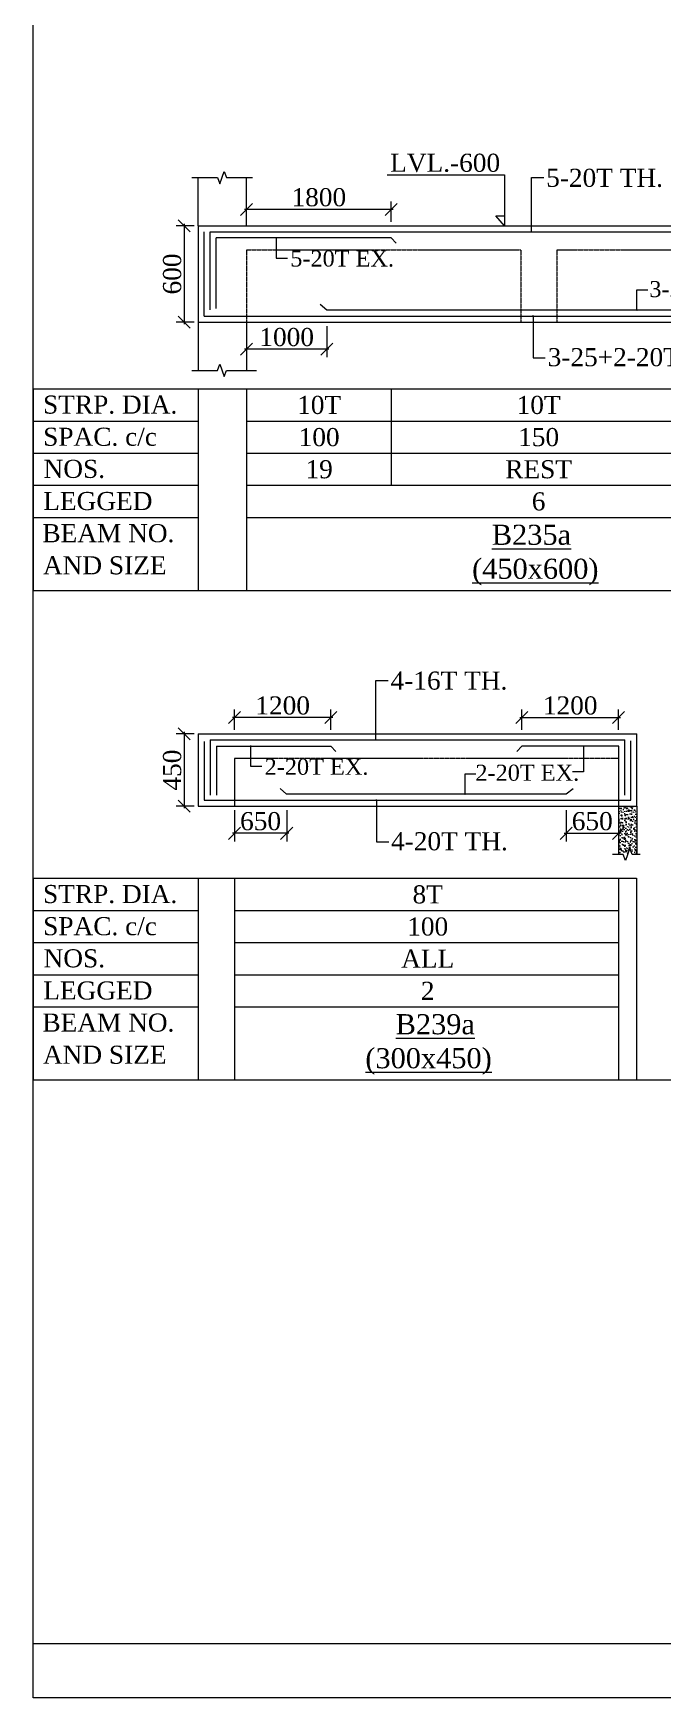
# Model space of a CAD drawing. Header units: millimetres. Extents: x 9781889 to 10654170, y -7832723 to -7608561.
# Drawn here: x 10602835 to 10610668, y -7801878 to -7781163 of the extents above; entities that cross this region are included whole.
import ezdxf
from ezdxf.enums import TextEntityAlignment as Align

# ---------------------------------------------------------------- set-up
doc = ezdxf.new("R2010")
doc.units = ezdxf.units.MM
doc.header["$LTSCALE"] = 10
doc.header["$PDMODE"] = 3
doc.linetypes.add('HIDDEN', pattern=[0.375, 0.25, -0.125])
for name, color, linetype, lineweight in [('LVL', 3, 'Continuous', 0), ('S-CUT OUT LINE', 9, 'Continuous', 0), ('S-DIM L.S.', 7, 'Continuous', 0), ('S-HATCH', 8, 'Continuous', 0), ('S-L.S.SECTION', 5, 'Continuous', 0), ('S-L.S.SLAB LINE', 252, 'HIDDEN', 0), ('S-L.S.STEEL', 1, 'Continuous', 9), ('S-SECTION MARK', 7, 'Continuous', 0), ('S-SHEET', 251, 'Continuous', 0), ('S-TEXT', 7, 'Continuous', 0), ('S-TEXT L.S. BEAM NO.', 30, 'Continuous', 0), ('S-TEXT. L.S.', 7, 'Continuous', 0)]:
    doc.layers.add(name, color=color, linetype=linetype, lineweight=lineweight)
doc.styles.add('135', font='arial.ttf', dxfattribs={"width": 0.8, "height": 135})
doc.styles.get("Standard").update_dxf_attribs({"font": 'arial.ttf'})
doc.styles.add('TEXT', font='times.ttf')
doc.dimstyles.new('75', dxfattribs={"dimtxt": 135, "dimasz": 90, "dimexe": 0.1, "dimexo": 0.03, "dimgap": 0.09, "dimtad": 1, "dimdec": 0, "dimzin": 0, "dimdsep": 46, "dimtxsty": '135', "dimblk": 'ARCHTICK', "dimcen": 0.09, "dimclrd": 256, "dimclre": 256, "dimclrt": 256, "dimadec": 0, "dimazin": 0, "dimtfac": 1, "dimtdec": 0, "dimtofl": 0, "dimtmove": 1, "dimatfit": 3, "dimldrblk": 'DOTSMALL', "dimfxl": 1, "dimtolj": 1, "dimtzin": 0, "dimlwd": -1, "dimlwe": -1, "dimarcsym": 0})
doc.dimstyles.new('SETU_1', dxfattribs={"dimtxt": 200, "dimasz": 150, "dimexe": 100, "dimexo": 50, "dimgap": 35, "dimtad": 1, "dimdec": 0, "dimzin": 0, "dimdsep": 46, "dimtxsty": 'Standard', "dimblk": 'OBLIQUE', "dimcen": 150, "dimdle": 25, "dimclrd": 256, "dimclre": 7, "dimclrt": 256, "dimadec": 0, "dimazin": 0, "dimtfac": 1, "dimtdec": 0, "dimtofl": 0, "dimtmove": 1, "dimatfit": 3, "dimfxl": 1, "dimtolj": 1, "dimtzin": 0, "dimlwd": -1, "dimlwe": 5, "dimarcsym": 1})

# ---------------------------------------------------------------- blocks, each defined once
blk = doc.blocks.new('_Oblique')
at = {"color": 0, "linetype": 'ByBlock', "lineweight": -2}
blk.add_line((-0.5, -0.5), (0.5, 0.5), dxfattribs=at)
blk = doc.blocks.new('*D1165')
at = {"layer": 'Defpoints', "color": 0, "transparency": 16777216}
for p in [(10605339, -7789680), (10605339, -7789883, 0), (10606539, -7789883, 0)]:
    blk.add_point(p, dxfattribs=at)
at = {"layer": 'S-DIM L.S.', "color": 7, "lineweight": 5, "transparency": 16777216}
for p, q in [((10605339, -7789833), (10605339, -7789580)), ((10606539, -7789833), (10606539, -7789580))]:
    blk.add_line(p, q, dxfattribs=at)
at = {"layer": 'S-DIM L.S.', "transparency": 16777216}
blk.add_line((10606564, -7789680), (10605314, -7789680), dxfattribs=at)
at = {"layer": 'S-DIM L.S.', "transparency": 16777216, "xscale": 150, "yscale": 150, "zscale": 150, "rotation": 180}
blk.add_blockref('_Oblique', (10605339, -7789680), dxfattribs=at)
at = {"layer": 'S-DIM L.S.', "transparency": 16777216, "xscale": 150, "yscale": 150, "zscale": 150}
blk.add_blockref('_Oblique', (10606539, -7789680), dxfattribs=at)
at = {"layer": 'S-DIM L.S.', "transparency": 16777216, "insert": (10605939, -7789530), "char_height": 225, "attachment_point": 5, "style": 'TEXT'}
blk.add_mtext('\\A1;1200', dxfattribs=at)
blk = doc.blocks.new('*D1166')
at = {"layer": 'Defpoints', "color": 0, "transparency": 16777216}
for p in [(10610117, -7789680), (10608917, -7789883, 0), (10610117, -7789883, 0)]:
    blk.add_point(p, dxfattribs=at)
at = {"layer": 'S-DIM L.S.', "color": 7, "lineweight": 5, "transparency": 16777216}
for p, q in [((10608917, -7789833), (10608917, -7789580)), ((10610117, -7789833), (10610117, -7789580))]:
    blk.add_line(p, q, dxfattribs=at)
at = {"layer": 'S-DIM L.S.', "transparency": 16777216}
blk.add_line((10608892, -7789680), (10610142, -7789680), dxfattribs=at)
at = {"layer": 'S-DIM L.S.', "transparency": 16777216, "xscale": 150, "yscale": 150, "zscale": 150, "rotation": 180}
blk.add_blockref('_Oblique', (10608917, -7789680), dxfattribs=at)
at = {"layer": 'S-DIM L.S.', "transparency": 16777216, "xscale": 150, "yscale": 150, "zscale": 150}
blk.add_blockref('_Oblique', (10610117, -7789680), dxfattribs=at)
at = {"layer": 'S-DIM L.S.', "transparency": 16777216, "insert": (10609517, -7789530), "char_height": 225, "attachment_point": 5, "style": 'TEXT'}
blk.add_mtext('\\A1;1200', dxfattribs=at)
blk = doc.blocks.new('*D1167')
at = {"layer": 'Defpoints', "color": 0, "transparency": 16777216}
for p in [(10609466, -7790783, 0), (10610117, -7790783, 0), (10610117, -7791120)]:
    blk.add_point(p, dxfattribs=at)
at = {"layer": 'S-DIM L.S.', "color": 7, "lineweight": 5, "transparency": 16777216}
for p, q in [((10609466, -7790833), (10609466, -7791220)), ((10610117, -7790833), (10610117, -7791220))]:
    blk.add_line(p, q, dxfattribs=at)
at = {"layer": 'S-DIM L.S.', "transparency": 16777216}
blk.add_line((10609441, -7791120), (10610142, -7791120), dxfattribs=at)
at = {"layer": 'S-DIM L.S.', "transparency": 16777216, "xscale": 150, "yscale": 150, "zscale": 150, "rotation": 180}
blk.add_blockref('_Oblique', (10609466, -7791120), dxfattribs=at)
at = {"layer": 'S-DIM L.S.', "transparency": 16777216, "xscale": 150, "yscale": 150, "zscale": 150}
blk.add_blockref('_Oblique', (10610117, -7791120), dxfattribs=at)
at = {"layer": 'S-DIM L.S.', "transparency": 16777216, "insert": (10609792, -7790970), "char_height": 225, "attachment_point": 5, "style": 'TEXT'}
blk.add_mtext('\\A1;650', dxfattribs=at)
blk = doc.blocks.new('*D1168')
at = {"layer": 'Defpoints', "color": 0, "transparency": 16777216}
for p in [(10605339, -7790783, 0), (10605989, -7790783, 0), (10605339, -7791120)]:
    blk.add_point(p, dxfattribs=at)
at = {"layer": 'S-DIM L.S.', "color": 7, "lineweight": 5, "transparency": 16777216}
for p, q in [((10605339, -7790833), (10605339, -7791220)), ((10605989, -7790833), (10605989, -7791220))]:
    blk.add_line(p, q, dxfattribs=at)
at = {"layer": 'S-DIM L.S.', "transparency": 16777216}
blk.add_line((10606014, -7791120), (10605314, -7791120), dxfattribs=at)
at = {"layer": 'S-DIM L.S.', "transparency": 16777216, "xscale": 150, "yscale": 150, "zscale": 150, "rotation": 180}
blk.add_blockref('_Oblique', (10605339, -7791120), dxfattribs=at)
at = {"layer": 'S-DIM L.S.', "transparency": 16777216, "xscale": 150, "yscale": 150, "zscale": 150}
blk.add_blockref('_Oblique', (10605989, -7791120), dxfattribs=at)
at = {"layer": 'S-DIM L.S.', "transparency": 16777216, "insert": (10605664, -7790970), "char_height": 225, "attachment_point": 5, "style": 'TEXT'}
blk.add_mtext('\\A1;650', dxfattribs=at)
blk = doc.blocks.new('_ArchTick')
at = {"color": 0, "linetype": 'ByBlock', "const_width": 0.15}
blk.add_lwpolyline([(-0.5, -0.5), (0.5, 0.5)], dxfattribs=at)
blk = doc.blocks.new('*D1221')
at = {"layer": 'Defpoints', "color": 0, "transparency": 16777216}
for p in [(10604889, -7789883), (10604713, -7790783), (10604889, -7790783)]:
    blk.add_point(p, dxfattribs=at)
at = {"layer": 'S-DIM L.S.', "color": 7, "lineweight": 5, "transparency": 16777216}
for p, q in [((10604839, -7789883), (10604613, -7789883)), ((10604839, -7790783), (10604613, -7790783))]:
    blk.add_line(p, q, dxfattribs=at)
at = {"layer": 'S-DIM L.S.', "transparency": 16777216}
blk.add_line((10604713, -7789858), (10604713, -7790808), dxfattribs=at)
at = {"layer": 'S-DIM L.S.', "transparency": 16777216, "xscale": 150, "yscale": 150, "zscale": 150}
for p, rotation in [((10604713, -7789883), 90), ((10604713, -7790783), 270)]:
    blk.add_blockref('_Oblique', p, dxfattribs=dict(at, rotation=rotation))
at = {"layer": 'S-DIM L.S.', "transparency": 16777216, "insert": (10604564, -7790333), "char_height": 225, "attachment_point": 5, "rotation": 90, "style": 'TEXT'}
blk.add_mtext('\\A1;450', dxfattribs=at)
blk = doc.blocks.new('*D1365')
at = {"layer": 'Defpoints', "color": 0, "transparency": 16777216}
for p in [(10604889, -7783559), (10604713, -7784759), (10604889, -7784759)]:
    blk.add_point(p, dxfattribs=at)
at = {"layer": 'S-DIM L.S.', "color": 7, "lineweight": 5, "transparency": 16777216}
for p, q in [((10604839, -7783559), (10604613, -7783559)), ((10604839, -7784759), (10604613, -7784759))]:
    blk.add_line(p, q, dxfattribs=at)
at = {"layer": 'S-DIM L.S.', "transparency": 16777216}
blk.add_line((10604713, -7783534), (10604713, -7784784), dxfattribs=at)
at = {"layer": 'S-DIM L.S.', "transparency": 16777216, "xscale": 150, "yscale": 150, "zscale": 150}
for p, rotation in [((10604713, -7783559), 90), ((10604713, -7784759), 270)]:
    blk.add_blockref('_Oblique', p, dxfattribs=dict(at, rotation=rotation))
at = {"layer": 'S-DIM L.S.', "transparency": 16777216, "insert": (10604564, -7784159), "char_height": 225, "attachment_point": 5, "rotation": 90, "style": 'TEXT'}
blk.add_mtext('\\A1;600', dxfattribs=at)
blk = doc.blocks.new('*D1374')
at = {"layer": 'Defpoints', "color": 0, "transparency": 16777216}
for p in [(10605489, -7784759, 0), (10606489, -7784759, 0), (10605489, -7785095)]:
    blk.add_point(p, dxfattribs=at)
at = {"layer": 'S-DIM L.S.', "color": 7, "lineweight": 5, "transparency": 16777216}
for p, q in [((10605489, -7784809), (10605489, -7785195)), ((10606489, -7784809), (10606489, -7785195))]:
    blk.add_line(p, q, dxfattribs=at)
at = {"layer": 'S-DIM L.S.', "transparency": 16777216}
blk.add_line((10606514, -7785095), (10605464, -7785095), dxfattribs=at)
at = {"layer": 'S-DIM L.S.', "transparency": 16777216, "xscale": 150, "yscale": 150, "zscale": 150, "rotation": 180}
blk.add_blockref('_Oblique', (10605489, -7785095), dxfattribs=at)
at = {"layer": 'S-DIM L.S.', "transparency": 16777216, "xscale": 150, "yscale": 150, "zscale": 150}
blk.add_blockref('_Oblique', (10606489, -7785095), dxfattribs=at)
at = {"layer": 'S-DIM L.S.', "transparency": 16777216, "insert": (10605989, -7784945), "char_height": 225, "attachment_point": 5, "style": 'TEXT'}
blk.add_mtext('\\A1;1000', dxfattribs=at)
blk = doc.blocks.new('*D1375')
at = {"layer": 'Defpoints', "color": 0, "transparency": 16777216}
for p in [(10605489, -7783355), (10605489, -7783559, 0), (10607289, -7783559, 0)]:
    blk.add_point(p, dxfattribs=at)
at = {"layer": 'S-DIM L.S.', "transparency": 16777216}
blk.add_line((10607314, -7783355), (10605464, -7783355), dxfattribs=at)
at = {"layer": 'S-DIM L.S.', "color": 7, "lineweight": 5, "transparency": 16777216}
for p, q in [((10605489, -7783509), (10605489, -7783255)), ((10607289, -7783509), (10607289, -7783255))]:
    blk.add_line(p, q, dxfattribs=at)
at = {"layer": 'S-DIM L.S.', "transparency": 16777216, "xscale": 150, "yscale": 150, "zscale": 150, "rotation": 180}
blk.add_blockref('_Oblique', (10605489, -7783355), dxfattribs=at)
at = {"layer": 'S-DIM L.S.', "transparency": 16777216, "xscale": 150, "yscale": 150, "zscale": 150}
blk.add_blockref('_Oblique', (10607289, -7783355), dxfattribs=at)
at = {"layer": 'S-DIM L.S.', "transparency": 16777216, "insert": (10606389, -7783205), "char_height": 225, "attachment_point": 5, "style": 'TEXT'}
blk.add_mtext('\\A1;1800', dxfattribs=at)

msp = doc.modelspace()

# ---------------------------------------------------------------- hatches: boundary and pattern name
at = {"layer": 'S-HATCH'}
h = msp.add_hatch(dxfattribs=at)
h.set_pattern_fill('AR-CONC', color=256, scale=0.5)
h.set_pattern_definition([(50, (813307.9, -62166.33), (91.0923345, -7.96954277), [9.525, -104.775]), (355, (813307.9, -62166.33), (-17.6217107, 95.5284226), [7.62, -83.8202921]), (100.4514447, (813315.49, -62166.99), (73.47062355, 87.55887596), [8.0950044, -89.0451223]), (46.1842, (813307.9, -62140.93), (135.5395204, -21.021164), [14.2875, -157.1625]), (96.6355576, (813319.2, -62142.68), (118.702067, 123.7130623), [12.1425116, -133.5678041]), (351.1841512, (813307.9, -62140.93), (118.702067, 123.7130623), [11.4299835, -125.729866]), (21, (813320.6, -62147.28), (75.80719563, -51.1325991), [9.525, -104.775]), (326, (813320.6, -62147.28), (30.9010142, 92.09398306), [7.62, -83.82]), (71.451445, (813326.92, -62151.54), (106.70820964, 40.96138444), [8.0950044, -89.0449688]), (37.5, (813307.9, -62166.327), (1.544301625, 42.27751944), [0, -82.804, 0, -85.09, 0, -84.1375]), (7.5, (813307.9, -62166.327), (33.40983126, 50.09028741), [0, -48.514, 0, -80.899, 0, -32.0675]), (327.5, (813279.58, -62166.327), (67.79529758, -2.864372), [0, -31.75, 0, -99.06, 0, -131.445]), (317.5, (813266.88, -62166.327), (74.0645907, 12.71324552), [0, -41.275, 0, -65.786, 0, -93.345])])
h.paths.add_polyline_path([(10610116.6, -7791383.5), (10610232.4, -7791383.5), (10610260.3, -7791306.6), (10610288.3, -7791383.5), (10610346.6, -7791383.5), (10610346.6, -7790783.5), (10610116.6, -7790783.5)])

# ---------------------------------------------------------------- linework, layer by layer
at = {"layer": 'LVL', "linetype": 'Continuous', "elevation": 0}
msp.add_lwpolyline([(10607240.4, -7782925.5), (10608701.6, -7782925.5), (10608701.6, -7783558.5), (10608593.5, -7783436.5), (10608701.6, -7783436.5)], dxfattribs=at)
at = {"layer": 'S-CUT OUT LINE', "color": 5, "elevation": 0}
for points in [[(10604810.3, -7782958.5), (10605127.4, -7782958.5), (10605155.4, -7783035.4), (10605211.4, -7782881.7), (10605239.3, -7782958.5), (10605563.6, -7782958.5)], [(10604810.3, -7785358.5), (10605127.4, -7785358.5), (10605155.4, -7785281.7), (10605211.4, -7785435.4), (10605239.3, -7785358.5), (10605612.6, -7785358.5)]]:
    msp.add_lwpolyline(points, dxfattribs=at)
at = {"layer": 'S-CUT OUT LINE', "color": 1, "elevation": 0}
msp.add_lwpolyline([(10610386, -7791383.5), (10610288.3, -7791383.5), (10610260.3, -7791306.6), (10610204.4, -7791460.3), (10610176.4, -7791383.5), (10610041.6, -7791383.5)], dxfattribs=at)
at = {"layer": 'S-L.S.SECTION'}
for p, q in [((10604888.6, -7783558.5, 0), (10604888.6, -7782958.5, 0)), ((10605488.6, -7783558.5, 0), (10605488.6, -7782958.5, 0)), ((10604888.5, -7783558.5, 0), (10612764.1, -7783558.5, 0)), ((10604888.6, -7783558.5, 0), (10604888.6, -7784758.5, 0)), ((10604888.5, -7784758.5, 0), (10614564.1, -7784758.5, 0)), ((10604888.6, -7784758.5, 0), (10604888.6, -7785358.5, 0)), ((10605488.6, -7784758.5, 0), (10605488.6, -7785358.5, 0)), ((10604888.6, -7789883.5, 0), (10610346.6, -7789883.5, 0)), ((10604888.6, -7789883.5, 0), (10604888.6, -7790783.5, 0)), ((10610346.6, -7790783.5, 0), (10610346.6, -7789883.5, 0)), ((10610346.6, -7790783.5, 0), (10610346.6, -7789883.5, 0)), ((10604888.6, -7790783.5, 0), (10610342.5, -7790783.5, 0))]:
    msp.add_line(p, q, dxfattribs=at)
at = {"layer": 'S-L.S.SECTION', "color": 1}
for p, q in [((10610116.6, -7790783.5, 0), (10610116.6, -7791383.5, 0)), ((10610346.6, -7790783.5, 0), (10610346.6, -7791383.5, 0))]:
    msp.add_line(p, q, dxfattribs=at)
at = {"layer": 'S-L.S.SLAB LINE', "ltscale": 0.3}
for p, q in [((10605488.6, -7783858.5, 0), (10608901.4, -7783858.5, 0)), ((10605488.6, -7783858.5, 0), (10605488.6, -7784758.5, 0)), ((10608901.4, -7783858.5, 0), (10608901.4, -7784758.5, 0)), ((10609351.4, -7783858.5, 0), (10612764.1, -7783858.5, 0)), ((10609351.4, -7783858.5, 0), (10609351.4, -7784758.5, 0)), ((10604888.5, -7784158.5, 0), (10604888.6, -7784158.5, 0)), ((10605338.6, -7790183.5, 0), (10610116.6, -7790183.5, 0)), ((10605338.6, -7790183.5, 0), (10605338.6, -7790783.5, 0)), ((10610116.6, -7790183.5, 0), (10610116.6, -7790783.5, 0)), ((10610116.6, -7790183.5, 0), (10610116.6, -7790783.5, 0)), ((10610116.6, -7790183.5, 0), (10610116.6, -7790783.5, 0))]:
    msp.add_line(p, q, dxfattribs=at)
at = {"layer": 'S-L.S.STEEL'}
for p, q in [((10604963.5, -7784683.5, 0), (10604963.5, -7783633.5, 0)), ((10607288.6, -7783708.5, 0), (10605113.4, -7783708.5, 0)), ((10605113.4, -7784587.3, 0), (10605113.4, -7783708.5, 0)), ((10607288.6, -7783708.5, 0), (10607351.8, -7783775.4, 0)), ((10604963.5, -7784683.5, 0), (10614479, -7784683.5, 0)), ((10604963.6, -7789978.3, 0), (10604963.6, -7790708.5, 0)), ((10605038.6, -7789958.5, 0), (10610196.6, -7789958.5, 0)), ((10605038.6, -7789958.5, 0), (10605038.6, -7790645, 0)), ((10605113.6, -7790033.5, 0), (10605113.6, -7790645, 0)), ((10610121.6, -7790645.8, 0), (10610121.6, -7790033.5, 0)), ((10610196.6, -7790645.8, 0), (10610196.6, -7789958.5, 0)), ((10610271.6, -7790708.5, 0), (10610271.6, -7789970.5, 0)), ((10604963.6, -7790708.5, 0), (10610271.6, -7790708.5, 0))]:
    msp.add_line(p, q, dxfattribs=at)
at = {"layer": 'S-L.S.STEEL', "elevation": 0}
for points in [[(10611853.5, -7784540.3), (10611764, -7784608.5), (10606488.8, -7784608.5), (10606406.8, -7784537.8)], [(10609556, -7790565.2), (10609466.5, -7790633.5), (10605988.7, -7790633.5), (10605906.7, -7790562.7)]]:
    msp.add_lwpolyline(points, dxfattribs=at)
at = {"layer": 'S-L.S.STEEL'}
for points in [[(10605038.5, -7784603.9, 0), (10605038.5, -7783633.5, 0), (10614404, -7783633.5, 0)], [(10605113.6, -7790033.5, 0), (10606538.6, -7790033.5, 0), (10606601.8, -7790100.3, 0)], [(10610121.6, -7790033.5, 0), (10608916.6, -7790033.5, 0), (10608853.4, -7790100.3, 0)]]:
    msp.add_polyline3d(points, dxfattribs=at)
at = {"layer": 'S-SHEET'}
for p, q in [((10602835.5, -7785588.8, 0), (10604888.6, -7785588.8, 0)), ((10602835.5, -7785588.8, 0), (10602835.5, -7788098.1, 0)), ((10604888.6, -7785588.8, 0), (10635373, -7785588.8, 0)), ((10604888.6, -7785588.8, 0), (10604888.6, -7788098.1, 0)), ((10605488.6, -7785588.8, 0), (10605488.6, -7788098.1, 0)), ((10607288.6, -7785588.8, 0), (10607288.6, -7786788.8, 0)), ((10602835.5, -7785988.8, 0), (10604888.6, -7785988.8, 0)), ((10605488.6, -7785988.8, 0), (10612764.1, -7785988.8, 0)), ((10602835.5, -7786388.8, 0), (10604888.6, -7786388.8, 0)), ((10605488.6, -7786388.8, 0), (10612764.1, -7786388.8, 0)), ((10602835.5, -7786788.8, 0), (10604888.6, -7786788.8, 0)), ((10605488.6, -7786788.8, 0), (10612764.1, -7786788.8, 0)), ((10602835.5, -7787188.8, 0), (10604888.6, -7787188.8, 0)), ((10605488.6, -7787188.8, 0), (10612764.1, -7787188.8, 0)), ((10602835.5, -7788098.1, 0), (10654169.6, -7788098.1, 0)), ((10602835.5, -7788098.1, 0), (10604888.6, -7788098.1, 0)), ((10604888.6, -7788098.1, 0), (10635373, -7788098.1, 0)), ((10602835.5, -7791680, 0), (10604888.6, -7791680, 0)), ((10602835.5, -7791680, 0), (10602835.5, -7794189.2, 0)), ((10604888.6, -7791680, 0), (10610342.5, -7791680, 0)), ((10604888.6, -7791680, 0), (10604888.6, -7794189.2, 0)), ((10605338.6, -7791680, 0), (10605338.6, -7794189.2, 0)), ((10610116.6, -7791680, 0), (10610116.6, -7794189.2, 0)), ((10610342.5, -7791680, 0), (10610342.5, -7794189.2, 0)), ((10602835.5, -7792080, 0), (10604888.6, -7792080, 0)), ((10605338.6, -7792080, 0), (10610116.6, -7792080, 0)), ((10602835.5, -7792480, 0), (10604888.6, -7792480, 0)), ((10605338.6, -7792480, 0), (10610116.6, -7792480, 0)), ((10602835.5, -7792880, 0), (10604888.6, -7792880, 0)), ((10605338.6, -7792880, 0), (10610116.6, -7792880, 0)), ((10602835.5, -7793280, 0), (10604888.6, -7793280, 0)), ((10605338.6, -7793280, 0), (10610116.6, -7793280, 0)), ((10602835.5, -7794189.2, 0), (10654169.6, -7794189.2, 0)), ((10602835.5, -7794189.2, 0), (10604888.6, -7794189.2, 0)), ((10604888.6, -7794189.2, 0), (10610342.5, -7794189.2, 0)), ((10602835.5, -7801202.7, 0), (10654169.6, -7801202.7, 0))]:
    msp.add_line(p, q, dxfattribs=at)
msp.add_lwpolyline([(10602835.5, -7760218.1), (10654169.6, -7760218.1), (10654169.6, -7801877.7), (10602835.5, -7801877.7)], close=True, dxfattribs=at)

# ---------------------------------------------------------------- texts
at = {"layer": 'LVL', "style": 'TEXT'}
msp.add_text('LVL.-600', height=225, dxfattribs=at).set_placement((10607276.5, -7782887.1, 0))
at = {"layer": 'S-TEXT', "style": 'TEXT'}
for s, p in [('STRP. DIA.', (10603792.3, -7785896.8, 0)), ('SPAC. c/c', (10603666.7, -7786296.8, 0)), ('NOS.', (10603346.1, -7786696.8, 0)), ('LEGGED', (10603638.8, -7787096.8, 0)), ('BEAM NO.', (10603770, -7787496.8, 0)), ('AND SIZE', (10603724.8, -7787896.8, 0)), ('STRP. DIA.', (10603792.3, -7791988, 0)), ('SPAC. c/c', (10603666.7, -7792388, 0)), ('NOS.', (10603346.1, -7792788, 0)), ('LEGGED', (10603638.8, -7793188, 0)), ('BEAM NO.', (10603770, -7793588, 0)), ('AND SIZE', (10603724.8, -7793988, 0))]:
    msp.add_text(s, height=225, dxfattribs=at).set_placement(p, align=Align.CENTER)
at = {"layer": 'S-TEXT', "linetype": 'ByBlock', "style": 'TEXT'}
for s, p in [('10T', (10606392.9, -7785788.8, 0)), ('10T', (10609124.3, -7785788.8, 0)), ('100', (10606392.9, -7786188.8, 0)), ('150', (10609124.3, -7786188.8, 0)), ('19', (10606392.9, -7786588.8, 0)), ('REST', (10609124.3, -7786588.8, 0)), ('6', (10609124.3, -7786988.8, 0)), ('8T', (10607744.1, -7791880, 0)), ('100', (10607744.1, -7792280, 0)), ('ALL', (10607744.1, -7792680, 0)), ('2', (10607744.1, -7793080, 0))]:
    msp.add_text(s, height=225, dxfattribs=at).set_placement(p, align=Align.MIDDLE_CENTER)
at = {"layer": 'S-TEXT L.S. BEAM NO.', "color": 140, "linetype": 'ByBlock', "style": 'TEXT'}
for s, p in [('%%UB235a', (10608541.9, -7787529.4, 0)), ('%%U(450x600)', (10608296.5, -7787952.4, 0))]:
    msp.add_text(s, height=250, dxfattribs=at).set_placement(p)
at = {"layer": 'S-TEXT L.S. BEAM NO.', "color": 35, "linetype": 'ByBlock', "style": 'TEXT'}
for s, p in [('%%UB239a', (10607345.3, -7793620.6, 0)), ('%%U(300x450)', (10606967.9, -7794043.6, 0))]:
    msp.add_text(s, height=250, dxfattribs=at).set_placement(p)
at = {"layer": 'S-TEXT. L.S.', "style": 'TEXT'}
for s, height, p in [('5-20T TH.', 225, (10609218.4, -7783074.3, 0)), ('5-20T EX.', 200, (10606033, -7784066.1, 0)), ('3-20+2-25T EX.', 200, (10610501.9, -7784446.5, 0)), ('3-25+2-20T TH.', 225, (10609236.8, -7785306.4, 0)), ('4-16T TH.', 225, (10607281.9, -7789331.8, 0)), ('2-20T EX.', 200, (10605714.4, -7790391, 0)), ('2-20T EX.', 200, (10608337.4, -7790465.8, 0)), ('4-20T TH.', 225, (10607287.5, -7791331.3, 0))]:
    msp.add_text(s, height=height, dxfattribs=at).set_placement(p)

# ---------------------------------------------------------------- dimensions: what is measured, and where the dimension line sits
at = {"layer": 'S-DIM L.S.'}
for base, p1, p2, picture, middle in [((10605488.6, -7783354.7, 0), (10607288.6, -7783558.5, 0), (10605488.6, -7783558.5, 0), '*D1375', (10606388.6, -7783205.3, 0)), ((10605488.6, -7785094.6, 0), (10606488.8, -7784758.5, 0), (10605488.6, -7784758.5, 0), '*D1374', (10605988.7, -7784945.2, 0)), ((10605338.6, -7789679.7, 0), (10606538.6, -7789883.5, 0), (10605338.6, -7789883.5, 0), '*D1165', (10605938.6, -7789530.2, 0)), ((10605338.6, -7791119.5, 0), (10605988.7, -7790783.5, 0), (10605338.6, -7790783.5, 0), '*D1168', (10605663.7, -7790970.1, 0))]:
    dim = msp.add_linear_dim(base=base, p1=p1, p2=p2, dimstyle='SETU_1', override={"dimtxt": 225, "dimtxsty": 'TEXT'}, dxfattribs=at)
    dim.commit()
    dim.dimension.update_dxf_attribs({"geometry": picture, "text_midpoint": middle})
at = {"layer": 'S-DIM L.S.', "color": 7}
for base, p1, p2, picture, middle in [((10604713.4, -7784758.5, 0), (10604888.5, -7783558.5, 0), (10604888.5, -7784758.5, 0), '*D1365', (10604564, -7784158.5, 0)), ((10604713.4, -7790783.5, 0), (10604888.5, -7789883.5, 0), (10604888.5, -7790783.5, 0), '*D1221', (10604564, -7790333.5, 0))]:
    dim = msp.add_linear_dim(base=base, p1=p1, p2=p2, angle=90, dimstyle='SETU_1', override={"dimtxt": 225, "dimlfac": 0.5, "dimtxsty": 'TEXT'}, dxfattribs=at)
    dim.commit()
    dim.dimension.update_dxf_attribs({"geometry": picture, "text_midpoint": middle})
at = {"layer": 'S-DIM L.S.'}
for base, p1, p2, picture, middle in [((10610116.6, -7789679.7, 0), (10608916.6, -7789883.5, 0), (10610116.6, -7789883.5, 0), '*D1166', (10609516.6, -7789530.2, 0)), ((10610116.6, -7791119.5, 0), (10609466.5, -7790783.5, 0), (10610116.6, -7790783.5, 0), '*D1167', (10609791.5, -7790970.1, 0))]:
    dim = msp.add_linear_dim(base=base, p1=p1, p2=p2, angle=180, dimstyle='SETU_1', override={"dimtxt": 225, "dimtxsty": 'TEXT'}, dxfattribs=at)
    dim.commit()
    dim.dimension.update_dxf_attribs({"geometry": picture, "text_midpoint": middle})

# ---------------------------------------------------------------- leaders
at = {"layer": 'S-SECTION MARK'}
for points in [[(10609036.7, -7783633.5, 0), (10609036.7, -7782959.1, 0), (10609189.3, -7782959.1, 0)], [(10605859, -7783708.5, 0), (10605859, -7783960.9, 0), (10605998.3, -7783960.9, 0)], [(10610348, -7784608.5, 0), (10610348, -7784356.2, 0), (10610483.4, -7784356.2, 0)], [(10609055.1, -7784679.6, 0), (10609055.1, -7785201.6, 0), (10609207.6, -7785201.6, 0)], [(10607100.3, -7789958.5, 0), (10607100.3, -7789216.7, 0), (10607252.8, -7789216.7, 0)], [(10605540.4, -7790033.5, 0), (10605540.4, -7790285.8, 0), (10605679.7, -7790285.8, 0)], [(10609684.8, -7790033.5, 0), (10609684.8, -7790355.2, 0), (10609545.4, -7790355.2, 0)], [(10608208.5, -7790633.5, 0), (10608208.5, -7790381.1, 0), (10608343.9, -7790381.1, 0)], [(10607105.9, -7790704.5, 0), (10607105.9, -7791226.5, 0), (10607258.4, -7791226.5, 0)]]:
    msp.add_leader(points, dimstyle='75', override={"dimasz": 75}, dxfattribs=at)

doc.saveas('drawing.dxf')
